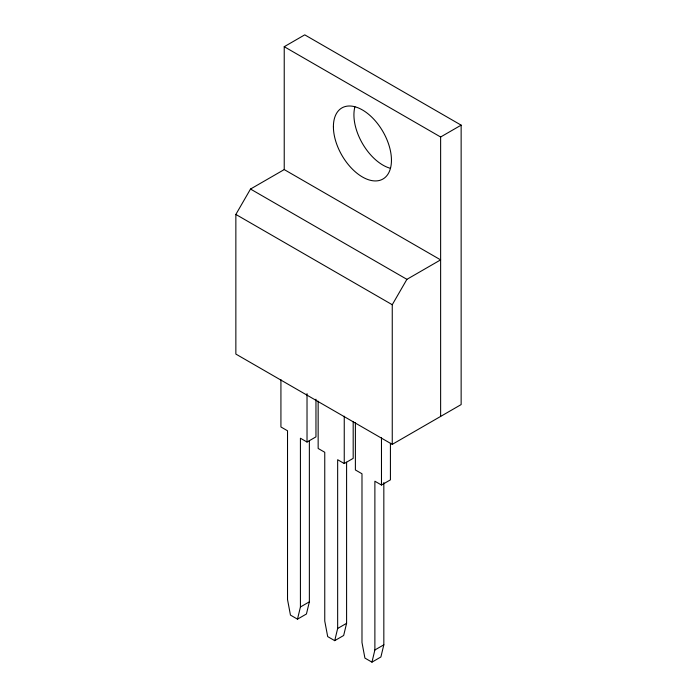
<?xml version="1.0" encoding="UTF-8"?>
<svg xmlns="http://www.w3.org/2000/svg" width="697" height="697" viewBox="0 0 697 697"><rect width="100%" height="100%" fill="white"/><g stroke="black" fill="none" stroke-linecap="round" stroke-linejoin="round"><path stroke-width="1.05" d="M280.926 379.647L280.926 426.973L287.521 430.781L287.521 599.542L290.457 615.094L297.488 619.163L300.424 606.991L300.424 438.23L307.02 442.037L315.959 436.871L315.959 399.224M309.363 440.687L309.363 601.825L306.436 613.996L297.488 619.163M318.154 401.141L318.154 448.467L324.758 452.275L324.758 621.036L327.686 636.596L334.726 640.656L337.653 628.485L337.653 459.724L344.248 463.531L353.187 458.365L353.187 421.798M346.592 462.181L346.592 623.318L343.665 635.49L334.726 640.656M355.392 422.635L355.392 469.961L361.987 473.768L361.987 642.529L364.914 658.09L371.954 662.15L374.881 649.979L374.881 481.218L381.477 485.025L390.425 479.858L390.425 443.292M383.829 482.585L383.829 644.821L380.893 656.983L371.954 662.15M392.254 444.364L235.856 354.067L235.856 214.432L250.511 189.044L284.228 169.58L440.626 259.876L406.909 279.34L392.254 304.728L392.254 444.364L461.144 404.582L461.144 125.146L304.746 34.85L284.228 46.699L284.228 169.58M284.228 46.699L440.626 136.995L461.144 125.146M300.424 606.991L309.363 601.825M337.653 628.485L346.592 623.318M374.881 649.979L383.829 644.821M250.511 189.044L406.909 279.34M235.856 214.432L392.254 304.728M440.626 136.995L440.626 416.431M381.477 437.699L381.477 485.025M344.248 416.205L344.248 463.531M307.02 393.631L307.02 442.037M390.459 168.325A41.045 23.698 60 0 1 354.912 106.763M333.401 126.715A41.045 23.698 60 0 0 376.938 180.871A41.045 23.698 60 0 0 376.938 122.82A41.045 23.698 60 0 0 333.401 126.715"/></g></svg>
